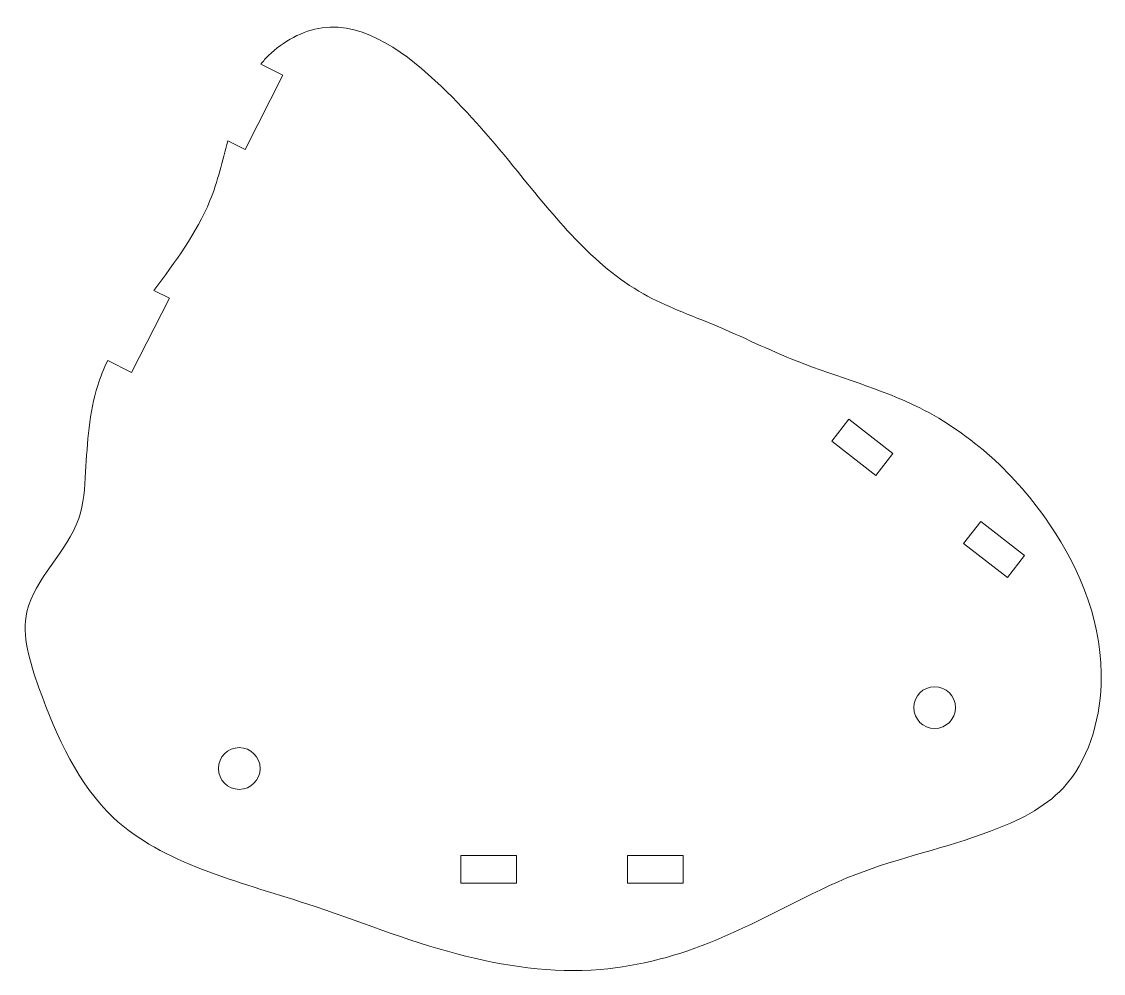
# Model space of a CAD drawing. Header units: inches. Extents: x 0.66 to 5.52, y 9.48 to 13.75.
import ezdxf

# ---------------------------------------------------------------- set-up
doc = ezdxf.new("R2010")
doc.units = ezdxf.units.IN
doc.header["$MEASUREMENT"] = 0

msp = doc.modelspace()

# ---------------------------------------------------------------- linework, layer by layer
at = {"color": 7, "linetype": 'Continuous', "lineweight": 15}
for p, q in [((1.8328, 13.5138), (1.7339, 13.5641)), ((1.6627, 13.1796), (1.8328, 13.5138)), ((1.6627, 13.1796), (1.5858, 13.2187)), ((1.1523, 12.177), (1.3224, 12.5112)), ((1.3224, 12.5112), (1.2524, 12.5468)), ((1.1523, 12.177), (1.0455, 12.2314)), ((4.3011, 11.8685), (4.3777, 11.9673)), ((4.3777, 11.9673), (4.5753, 11.8141)), ((4.4987, 11.7153), (4.3011, 11.8685)), ((4.5753, 11.8141), (4.4987, 11.7153)), ((4.8939, 11.409), (4.9705, 11.5078)), ((4.9705, 11.5078), (5.1681, 11.3546)), ((5.0915, 11.2558), (4.8939, 11.409)), ((5.1681, 11.3546), (5.0915, 11.2558)), ((2.8828, 10.0074), (2.6328, 10.0074)), ((2.6328, 9.8824), (2.6328, 10.0074)), ((2.8828, 9.8824), (2.8828, 10.0074)), ((3.6328, 10.0074), (3.3828, 10.0074)), ((3.3828, 9.8824), (3.3828, 10.0074)), ((3.6328, 9.8824), (3.6328, 10.0074)), ((2.8828, 9.8824), (2.6328, 9.8824)), ((3.6328, 9.8824), (3.3828, 9.8824))]:
    msp.add_line(p, q, dxfattribs=at)
for centre in [(4.7635, 10.6714), (1.6366, 10.3977)]:
    msp.add_circle(centre, 0.0938, dxfattribs=at)
for points, knots in [([(1.0455, 12.2314), (1.0277, 12.1951), (0.964, 12.0405), (0.9491, 11.7916), (0.9285, 11.4256), (0.6073, 11.1614), (0.7659, 10.6443), (1.0526, 10.0253), (1.8836, 9.8323), (2.582, 9.5445), (3.2266, 9.4504), (3.841, 9.6206), (4.3787, 9.9515), (4.9355, 10.0648), (5.4124, 10.2942), (5.5859, 10.8748), (5.3241, 11.5393), (4.7772, 12.041), (4.1946, 12.1898), (3.7947, 12.3908), (3.3024, 12.5625), (2.9406, 13.0214), (2.5551, 13.4834), (2.117, 13.8209), (1.8335, 13.666), (1.7689, 13.6026), (1.7564, 13.5903), (1.7448, 13.5775), (1.7339, 13.5641)], [0.111717, 0.111717, 0.111717, 0.111717, 0.1206738, 0.148904, 0.1641659, 0.1987067, 0.2236188, 0.2719587, 0.3405409, 0.3918184, 0.4385, 0.4771503, 0.5271779, 0.5729772, 0.600307, 0.6360403, 0.69068, 0.7469129, 0.7893863, 0.8186818, 0.8437191, 0.9006592, 0.9374826, 0.9804937, 1, 1, 1, 1.0037866, 1.0037866, 1.0037866, 1.0037866]), ([(1.5858, 13.2187), (1.5619, 13.1283), (1.5012, 12.8769), (1.3477, 12.674), (1.2524, 12.5468)], [0.03110711, 0.03110711, 0.03110711, 0.03110711, 0.05067034, 0.08441647, 0.08441647, 0.08441647, 0.08441647])]:
    msp.add_open_spline(points, degree=3, knots=knots, dxfattribs=at)

doc.saveas('drawing.dxf')
